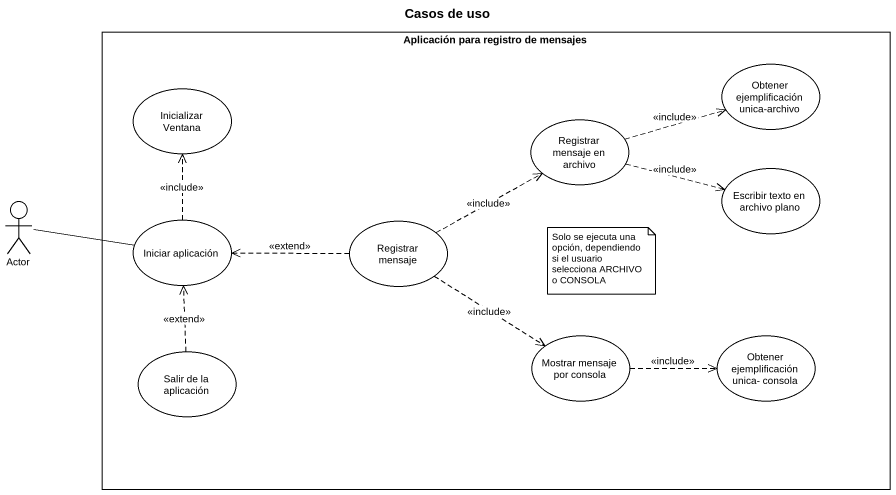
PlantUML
@startuml
title Casos de uso
rectangle "Aplicación para registro de mensajes" as Aplicación_para_registro_de {
  usecase "Inicializar Ventana" as Inicializar_Ventana
  usecase "Obtener ejemplificación unica-archivo" as Obtener_ejemplificación
  usecase "Registrar mensaje en archivo" as Registrar_mensaje_en_archivo
  usecase "Escribir texto en archivo plano" as Escribir_texto_en_archivo
  usecase "Iniciar aplicación" as Iniciar_aplicación
  usecase "Registrar mensaje" as Registrar_mensaje
  usecase "Mostrar mensaje por consola" as Mostrar_mensaje_por_consola
  usecase "Obtener ejemplificación unica- consola" as Obtener_ejemplificación_2
  usecase "Salir de la aplicación" as Salir_de_la_aplicación
}
actor "Actor" as Actor_
Registrar_mensaje_en_archivo .right.> Obtener_ejemplificación : <<include>>
Registrar_mensaje_en_archivo .right.> Escribir_texto_en_archivo : <<include>>
Actor_ -right- Iniciar_aplicación
Iniciar_aplicación .up.> Inicializar_Ventana : <<include>>
Registrar_mensaje .right.> Registrar_mensaje_en_archivo : <<include>>
Registrar_mensaje .left.> Iniciar_aplicación : <<extend>>
Registrar_mensaje ..> Mostrar_mensaje_por_consola : <<include>>
Mostrar_mensaje_por_consola .right.> Obtener_ejemplificación_2 : <<include>>
Salir_de_la_aplicación .up.> Iniciar_aplicación : <<extend>>
note as N1
  Solo se ejecuta una opción, dependiendo si el usuario selecciona ARCHIVO o CONSOLA
end note
@enduml
